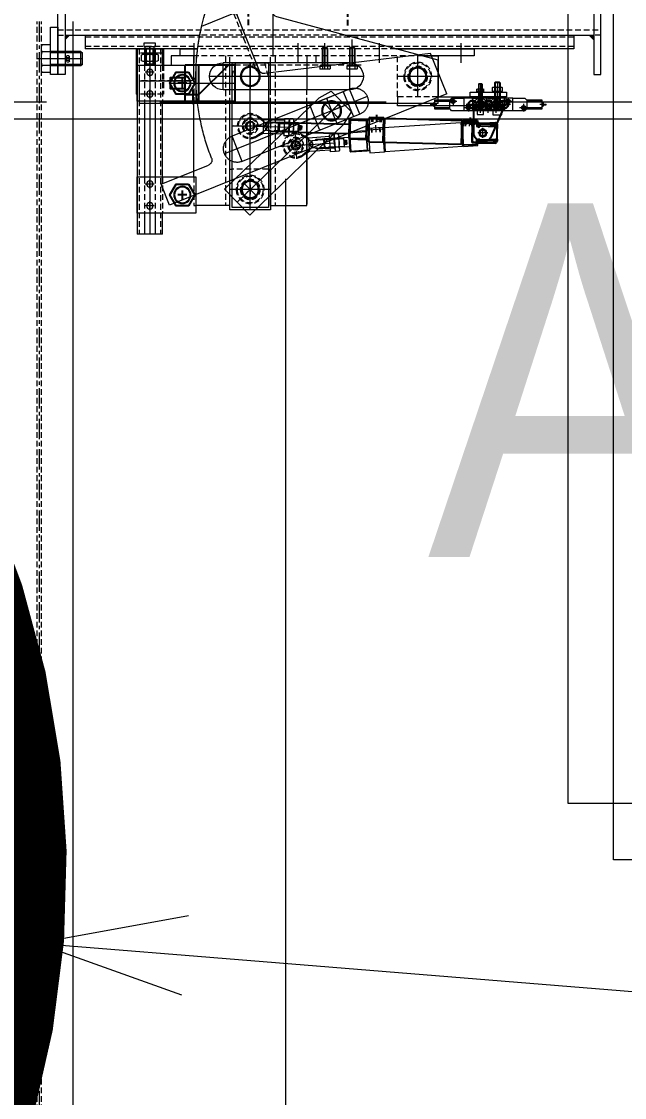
# Model space of a CAD drawing. Header units: inches. Extents: x 702888 to 852715, y 9845 to 271320.
# Drawn here: x 750869 to 751535, y 77343 to 78531 of the extents above; entities that cross this region are included whole.
import ezdxf

# ---------------------------------------------------------------- set-up
doc = ezdxf.new("R2010")
doc.units = ezdxf.units.IN
doc.header["$MEASUREMENT"] = 0
doc.header["$PDMODE"] = 34
for name, pattern in [('CENTER', [2, 1.25, -0.25, 0.25, -0.25]), ('CENTER2', [1.125, 0.75, -0.125, 0.125, -0.125]), ('DASHED2', [0.375, 0.25, -0.125]), ('GESTRICHELT2', [9.525, 6.35, -3.175]), ('HIDDEN', [9.525, 6.35, -3.175]), ('MITTE2', [725.805, 483.87, -80.645, 80.645, -80.645])]:
    doc.linetypes.add(name, pattern=pattern)
doc.layers.get('0').update_dxf_attribs({"lineweight": 5})
doc.layers.get('Defpoints').update_dxf_attribs({"lineweight": 5})
for name, color, linetype, lineweight in [('Beam 150x75', 55, 'Continuous', 5), ('CABLE TRAY', 30, 'Continuous', 5), ('chain', 2, 'Continuous', 5), ('chain con', 52, 'Continuous', 5), ('cl', 6, 'CENTER', 5), ('DUENN', 1, 'Continuous', 0), ('MITTE', 1, 'MITTE2', 0), ('Power track', 161, 'Continuous', 5), ('UNSICHTBAR', 1, 'GESTRICHELT2', 0), ('VERBINDUNGSELEMENTE', 5, 'Continuous', 0), ('VOLLINIE', 7, 'Continuous', 0), ('VOLLLINIE', 7, 'Continuous', 0)]:
    doc.layers.add(name, color=color, linetype=linetype, lineweight=lineweight)
for name, color, linetype in [('DÜNN', 1, 'Continuous'), ('ELEKTRIK', 5, 'Continuous'), ('FESTO', 5, 'Continuous'), ('M_Klinke', 20, 'GESTRICHELT2'), ('Mitnehmerklinke', 84, 'Continuous')]:
    doc.layers.add(name, color=color, linetype=linetype)
doc.dimstyles.new('D1', dxfattribs={"dimscale": 66, "dimtxt": 2.5, "dimasz": 2.5, "dimexe": 1, "dimexo": 1, "dimgap": 1.25, "dimtad": 1, "dimdec": 0, "dimdsep": 46, "dimtxsty": 'Standard', "dimblk": 'OPEN30', "dimcen": 2.5, "dimclrd": 150, "dimclre": 150, "dimclrt": 140, "dimadec": 0, "dimazin": 0, "dimtfac": 1, "dimtdec": 0, "dimtmove": 0, "dimatfit": 3, "dimfxl": 1, "dimtfill": 1, "dimlwd": 13, "dimlwe": 13, "dimarcsym": 0})

# ---------------------------------------------------------------- blocks, each defined once
blk = doc.blocks.new('_Open30')
at = {"color": 0, "linetype": 'ByBlock', "lineweight": -2}
for p, q in [((-1, 0.2679), (0, 0)), ((0, 0), (-1, -0.2679)), ((0, 0), (-1, 0))]:
    blk.add_line(p, q, dxfattribs=at)
blk = doc.blocks.new('*D153')
at = {"layer": 'chain', "color": 150, "lineweight": 13, "transparency": 16777216}
for p, q in [((750588.8, 78399.1), (750588.8, 75014.3)), ((764369.7, 78397.9), (764369.7, 75014.3)), ((750776.3, 75089.3), (764182.2, 75089.3))]:
    blk.add_line(p, q, dxfattribs=at)
at = {"layer": 'Defpoints', "color": 0, "transparency": 16777216}
for p in [(750588.8, 78474.1), (764369.7, 78472.9), (764369.7, 75089.3)]:
    blk.add_point(p, dxfattribs=at)
at = {"layer": 'chain', "color": 150, "lineweight": 13, "transparency": 16777216, "xscale": 187.5, "yscale": 187.5, "zscale": 187.5, "rotation": 180}
blk.add_blockref('_Open30', (750588.8, 75089.3), dxfattribs=at)
at = {"layer": 'chain', "color": 150, "lineweight": 13, "transparency": 16777216, "xscale": 187.5, "yscale": 187.5, "zscale": 187.5}
blk.add_blockref('_Open30', (764369.7, 75089.3), dxfattribs=at)
at = {"layer": 'chain', "color": 140, "transparency": 16777216, "insert": (757479.2, 75276.8), "char_height": 187.5, "attachment_point": 5, "bg_fill": 3, "box_fill_scale": 1.25, "bg_fill_color": 256, "bg_fill_true_color": 13158600, "bg_fill_transparency": 0}
blk.add_mtext('13781', dxfattribs=at)
blk = doc.blocks.new('*D227')
at = {"layer": 'CABLE TRAY', "color": 150, "lineweight": 13, "transparency": 16777216}
for p, q in [((765643.9, 79800.2), (765643.9, 72637.7)), ((743939.8, 78590.4), (743939.8, 72637.7)), ((744104.8, 72703.7), (765478.9, 72703.7))]:
    blk.add_line(p, q, dxfattribs=at)
at = {"layer": 'Defpoints', "color": 0, "transparency": 16777216}
for p in [(765643.9, 79866.2), (743939.8, 78656.4), (765643.9, 72703.7)]:
    blk.add_point(p, dxfattribs=at)
at = {"layer": 'CABLE TRAY', "color": 150, "lineweight": 13, "transparency": 16777216, "xscale": 165, "yscale": 165, "zscale": 165, "rotation": 180}
blk.add_blockref('_Open30', (743939.8, 72703.7), dxfattribs=at)
at = {"layer": 'CABLE TRAY', "color": 150, "lineweight": 13, "transparency": 16777216, "xscale": 165, "yscale": 165, "zscale": 165}
blk.add_blockref('_Open30', (765643.9, 72703.7), dxfattribs=at)
at = {"layer": 'CABLE TRAY', "color": 140, "transparency": 16777216, "insert": (754791.9, 72868.7), "char_height": 165, "attachment_point": 5, "bg_fill": 3, "box_fill_scale": 1.25, "bg_fill_color": 256, "bg_fill_true_color": 13158600, "bg_fill_transparency": 0}
blk.add_mtext('21704', dxfattribs=at)
blk = doc.blocks.new('*D228')
at = {"layer": 'CABLE TRAY', "color": 150, "lineweight": 13, "transparency": 16777216}
for p, q in [((749410.7, 78357.7), (749410.7, 76766.7)), ((751160.7, 78357.7), (751160.7, 76766.7)), ((749575.7, 76832.7), (750995.7, 76832.7))]:
    blk.add_line(p, q, dxfattribs=at)
at = {"layer": 'Defpoints', "color": 0, "transparency": 16777216}
for p in [(749410.7, 78423.7), (751160.7, 78423.7), (751160.7, 76832.7)]:
    blk.add_point(p, dxfattribs=at)
at = {"layer": 'CABLE TRAY', "color": 150, "lineweight": 13, "transparency": 16777216, "xscale": 165, "yscale": 165, "zscale": 165, "rotation": 180}
blk.add_blockref('_Open30', (749410.7, 76832.7), dxfattribs=at)
at = {"layer": 'CABLE TRAY', "color": 150, "lineweight": 13, "transparency": 16777216, "xscale": 165, "yscale": 165, "zscale": 165}
blk.add_blockref('_Open30', (751160.7, 76832.7), dxfattribs=at)
at = {"layer": 'CABLE TRAY', "color": 140, "transparency": 16777216, "insert": (750285.7, 76997.7), "char_height": 165, "attachment_point": 5, "bg_fill": 3, "box_fill_scale": 1.25, "bg_fill_color": 256, "bg_fill_true_color": 13158600, "bg_fill_transparency": 0}
blk.add_mtext('1750', dxfattribs=at)
blk = doc.blocks.new('S16')
at = {"layer": 'VERBINDUNGSELEMENTE', "ltscale": 0.01, "flags": 128}
blk.add_lwpolyline([(-3.048, 0), (-3.048, 0.3302), (3.048, 0.3302), (3.048, 0), (-3.048, 0)], close=True, dxfattribs=at)
blk = doc.blocks.new('M16')
at = {"layer": 'VERBINDUNGSELEMENTE', "ltscale": 0.01}
for p, q in [((-3.4, 0.4), (-3.4, 2.9)), ((2.5, 3.3), (-2.5, 3.3)), ((2.5, 3.3), (-2.5, 3.3)), ((2.5, 0), (-2.5, 0)), ((-2.5, 0), (-2.5, 0)), ((-1.5, 0.4), (-1.5, 2.9)), ((1.5, 0.4), (1.5, 2.9)), ((3.4, 0.4), (3.4, 2.9))]:
    blk.add_line(p, q, dxfattribs=at)
for centre, radius, start, end in [((-2.5, 2), 1.34, 45.7486, 134.3033), ((-2.5, 1.3), 1.34, 225.7042, 314.244), ((0, 0.1), 3.22, 61.8361, 118.1639), ((0, 3.3), 3.32, 242.766, 297.234), ((2.5, 1.9), 1.37, 47.2903, 133.8238), ((2.5, 1.4), 1.42, 228.0126, 310.8733)]:
    blk.add_arc(centre, radius, start, end, dxfattribs=at)
blk = doc.blocks.new('m16x_35')
at = {"layer": 'DUENN'}
for p, q in [((35, 6.4), (0, 6.4)), ((35, -6.4), (0, -6.4))]:
    blk.add_line(p, q, dxfattribs=at)
at = {"layer": 'MITTE'}
blk.add_line((35, 0), (0, 0), dxfattribs=at)
at = {"layer": 'VERBINDUNGSELEMENTE'}
for p, q in [((-10.2, 13.6), (-9.3, 15.2)), ((-10.2, 13.6), (-10.2, -13.6)), ((0, 15.2), (-9.3, 15.2)), ((0, 15.2), (0, -15.2)), ((0, 7.6), (-9.3, 7.6)), ((33.4, 8), (0, 8)), ((33.4, 8), (33.4, -8)), ((35, 6.4), (33.4, 8)), ((35, 6.4), (35, -6.4)), ((0, -7.6), (-9.3, -7.6)), ((33.4, -8), (0, -8)), ((33.4, -8), (35, -6.4)), ((-10.2, -13.6), (-9.3, -15.2)), ((0, -15.2), (-9.3, -15.2))]:
    blk.add_line(p, q, dxfattribs=at)
for centre, radius, start, end in [((-2, 11.4), 8.28, 152.6734, 207.3266), ((21.5, 0), 31.7, 166.1397, 193.8603), ((-2, -11.4), 8.28, 152.6734, 207.3266)]:
    blk.add_arc(centre, radius, start, end, dxfattribs=at)
blk = doc.blocks.new('CPE14-M1BH-5J-1-8 D')
at = {"layer": 'MITTE', "ltscale": 0.4}
for p, q in [((-40.832244, -0.332244), (-40.5, 0)), ((-40.5, 0), (-27, 0)), ((-39, -7.893137), (-39, 0.893137)), ((-27, 0), (-27, -14)), ((-27, 0), (27, 0)), ((-10.9, 0), (-10.9, -14)), ((-8.7, 2.153137), (-8.7, -16.153137)), ((-6.5, -14), (-6.5, 0)), ((-2.2, 0), (-2.2, -14)), ((0, 2.153137), (0, -16.153137)), ((2.2, -14), (2.2, 0)), ((6.6, 0), (6.6, -14)), ((8.8, 2.153137), (8.8, -16.153137)), ((11, -14), (11, 0)), ((22, -7.893137), (22, 0.893137)), ((27, -14), (27, 0)), ((27, 0), (40.5, 0)), ((40.5, 0), (41.498109, -0.998109)), ((-64, -6.75), (-64, -7.25)), ((-59, -6.75), (-64, -6.75)), ((-59, -7.25), (-64, -7.25)), ((-62.643137, -7), (-56.846863, -7)), ((-60.5, -5.75), (-58.99, -5.75)), ((-60.5, -8.25), (-58.99, -8.25)), ((-59, -5), (-60.49, -5)), ((-60.49, -6.747794), (-60.49, -5)), ((-60.25, -6), (-60.49, -5.76)), ((-60.49, -7.252206), (-60.49, -6.747794)), ((-60.49, -9), (-60.49, -7.252206)), ((-60.49, -8.24), (-60.25, -8)), ((-60.49, -9), (-59, -9)), ((-58.99, -6), (-60.25, -6)), ((-60.25, -8), (-60.25, -6)), ((-60.25, -8), (-58.99, -8)), ((-59, -12), (-59, -2)), ((-59, -2), (-42.5, -2)), ((-59, -2.9), (-42.51, -2.9)), ((-59, -3.4), (-42.51, -3.4)), ((-59, -10.42), (-42.51, -10.42)), ((-59, -10.92), (-42.51, -10.92)), ((-58.99, -8), (-58.99, -6)), ((-43.393137, -3.5), (-34.606863, -3.5)), ((-42.51, -12), (-42.51, -2)), ((-42.5, -2), (-41.498109, -0.998109)), ((-41.498109, -0.998109), (-40.832244, -0.332244)), ((-26.393137, -10.5), (-17.606863, -10.5)), ((-24.497137, -7), (24.497137, -7)), ((-22, -14.893137), (-22, -6.106863)), ((-17.5, -13.997137), (-17.5, -0.002863)), ((17.5, -13.997137), (17.5, -0.002863)), ((17.606863, -3.5), (26.393137, -3.5)), ((34.606863, -10.5), (43.393137, -10.5)), ((39, -14.893137), (39, -6.106863)), ((41.498109, -0.998109), (42.165655, -1.665655)), ((42.165655, -1.665655), (42.5, -2)), ((42.5, -2), (59, -2)), ((42.51, -2), (42.51, -12)), ((59, -3.08), (42.51, -3.08)), ((59, -3.58), (42.51, -3.58)), ((59, -10.6), (42.51, -10.6)), ((59, -11.1), (42.51, -11.1)), ((62.643137, -7), (56.846863, -7)), ((60.5, -5.75), (58.99, -5.75)), ((60.25, -6), (58.99, -6)), ((58.99, -6), (58.99, -8)), ((58.99, -8), (60.25, -8)), ((60.5, -8.25), (58.99, -8.25)), ((59, -2), (59, -12)), ((60.49, -5), (59, -5)), ((59, -6.75), (64, -6.75)), ((59, -7.25), (64, -7.25)), ((59, -9), (60.49, -9)), ((60.49, -5.76), (60.25, -6)), ((60.25, -6), (60.25, -8)), ((60.25, -8), (60.49, -8.24)), ((60.49, -5), (60.49, -6.747794)), ((60.49, -6.747794), (60.49, -7.252206)), ((60.49, -7.252206), (60.49, -9)), ((64, -7.25), (64, -6.75)), ((-42.5, -12), (-59, -12)), ((-42.165655, -12.334345), (-42.5, -12)), ((-41.498109, -13.001891), (-42.165655, -12.334345)), ((-40.5, -14), (-41.498109, -13.001891)), ((-27, -14), (-40.5, -14)), ((-27, -14), (27, -14)), ((40.5, -14), (27, -14)), ((40.832244, -13.667756), (40.5, -14)), ((41.498109, -13.001891), (40.832244, -13.667756)), ((42.5, -12), (41.498109, -13.001891)), ((59, -12), (42.5, -12))]:
    blk.add_line(p, q, dxfattribs=at)
for centre, radius in [((-39, -3.5), 2.25), ((-39, -3.5), 1.49), ((-39, -3.5), 1.2), ((-22, -10.5), 2.25), ((-22, -10.5), 1.49), ((-22, -10.5), 1.2), ((-17.5, -7), 4.854), ((-17.5, -7), 3.8912), ((-8.7, -7), 6.99), ((-8.7, -7), 4.854), ((-8.7, -7), 3.8912), ((0, -7), 4.854), ((0, -7), 3.8912), ((8.8, -7), 6.99), ((8.8, -7), 4.854), ((8.8, -7), 3.8912), ((17.5, -7), 4.854), ((17.5, -7), 3.8912), ((22, -3.5), 2.25), ((22, -3.5), 1.49), ((22, -3.5), 1.2), ((39, -10.5), 2.25), ((39, -10.5), 1.49), ((39, -10.5), 1.2)]:
    blk.add_circle(centre, radius, dxfattribs=at)
blk = doc.blocks.new('A$C3B')
at = {"layer": 'ELEKTRIK'}
for p, q in [((90, 143.8), (145.5, 143.8)), ((90, 103.8), (90, 143.8)), ((130.5, 110.8), (97.5, 143.8)), ((130.5, 143.8), (130.5, 103.8)), ((145.5, 103.8), (145.5, 143.8)), ((130.5, 110.8), (145.5, 110.8)), ((136.5, 100.6), (136.5, 116.8)), ((145.5, 103.8), (90, 103.8))]:
    blk.add_line(p, q, dxfattribs=at)
blk.add_lwpolyline([(145.5, 129.8), (162, 129.8), (162, 117.8), (145.5, 117.8)], close=True, dxfattribs=at)
at = {"layer": 'MITTE', "color": 5}
blk.add_line((162, 123.8), (90, 123.8), dxfattribs=at)
blk = doc.blocks.new('125A_6')
at = {"layer": 'VERBINDUNGSELEMENTE'}
blk.add_lwpolyline([(-6.25, 0), (-6.25, 1.6), (6.25, 1.6), (6.25, 0)], close=True, dxfattribs=at)
blk = doc.blocks.new('z4x30')
at = {"layer": 'DUENN'}
for p, q in [((30, 1.6), (10, 1.6)), ((30, 1.6), (10, 1.6)), ((30, -1.6), (10, -1.6))]:
    blk.add_line(p, q, dxfattribs=at)
at = {"layer": 'MITTE'}
blk.add_line((30, 0), (0, 0), dxfattribs=at)
at = {"layer": 'VERBINDUNGSELEMENTE'}
for p, q in [((29.6, 2), (0, 2)), ((0, 2), (0, -2)), ((10, 2), (10, -2)), ((29.6, 2), (29.6, -2)), ((30, 1.6), (29.6, 2)), ((30, 1.6), (30, -1.6)), ((29.6, -2), (0, -2)), ((29.6, -2), (30, -1.6))]:
    blk.add_line(p, q, dxfattribs=at)
blk.add_lwpolyline([(-4, -3.5), (-4, 3.5), (0, 3.5), (0, -3.5)], close=True, dxfattribs=at)
blk = doc.blocks.new('S_4')
at = {"layer": 'VERBINDUNGSELEMENTE'}
blk.add_lwpolyline([(-3.5, 0), (-3.5, 0.5), (3.5, 0.5), (3.5, 0)], close=True, dxfattribs=at)
blk = doc.blocks.new('M_4')
at = {"layer": 'VERBINDUNGSELEMENTE'}
for p, q in [((-3.8, 0.4), (-3.8, 2.8)), ((2.9, 3.2), (-2.9, 3.2)), ((-2.9, 0), (-2.9, 0)), ((2.9, 0), (-2.9, 0)), ((-2, 0.4), (-2, 2.8)), ((2, 0.4), (2, 2.8)), ((3.8, 0.4), (3.8, 2.8))]:
    blk.add_line(p, q, dxfattribs=at)
for centre, radius, start, end in [((-2.9, 1.9), 1.32, 45.7486, 134.3033), ((-2.9, 1.3), 1.32, 225.7042, 314.244), ((0, -2.2), 5.42, 68.559, 111.441), ((0, 5.6), 5.6, 249.2785, 290.7215), ((2.9, 1.9), 1.35, 47.2903, 133.8238), ((2.9, 1.4), 1.4, 228.0126, 310.8733)]:
    blk.add_arc(centre, radius, start, end, dxfattribs=at)
blk = doc.blocks.new('S_6')
at = {"layer": 'VERBINDUNGSELEMENTE'}
blk.add_lwpolyline([(-5, 0), (-5, 0.7), (5, 0.7), (5, 0)], close=True, dxfattribs=at)
blk = doc.blocks.new('M_6')
at = {"layer": 'VERBINDUNGSELEMENTE'}
for p, q in [((-5.5, 0.6), (-5.5, 4.4)), ((4.2, 5), (-4.2, 5)), ((-4.1, 0), (-4.2, 0)), ((4.2, 0), (-4.2, 0)), ((-2.8, 0.6), (-2.8, 4.4)), ((2.7, 0.6), (2.7, 4.4)), ((5.5, 0.5), (5.5, 4.5))]:
    blk.add_line(p, q, dxfattribs=at)
for centre, radius, start, end in [((-4.1, 3), 1.98, 45.7486, 134.3033), ((-4.1, 2), 1.99, 225.7042, 314.244), ((0, -2), 7.02, 66.8906, 113.1094), ((0, 7.3), 7.25, 247.6634, 292.3366), ((4.1, 3), 2.02, 47.2903, 133.8238), ((4.1, 2.1), 2.09, 228.0126, 310.8733)]:
    blk.add_arc(centre, radius, start, end, dxfattribs=at)
blk = doc.blocks.new('z6x30')
at = {"layer": 'DUENN'}
for p, q in [((30, 2.4), (6, 2.4)), ((30, -2.4), (6, -2.4))]:
    blk.add_line(p, q, dxfattribs=at)
at = {"layer": 'MITTE'}
blk.add_line((30, 0), (0, 0), dxfattribs=at)
at = {"layer": 'VERBINDUNGSELEMENTE'}
for p, q in [((29.4, 3), (0, 3)), ((6, 3), (6, -3)), ((30, 2.4), (29.4, 3)), ((29.4, 3), (29.4, -3)), ((30, 2.4), (30, -2.4)), ((29.4, -3), (0, -3)), ((29.4, -3), (30, -2.4))]:
    blk.add_line(p, q, dxfattribs=at)
blk.add_lwpolyline([(-6, -5), (-6, 5), (0, 5), (0, -5)], close=True, dxfattribs=at)
blk = doc.blocks.new('S10')
at = {"layer": 'VERBINDUNGSELEMENTE'}
blk.add_lwpolyline([(-8, 0), (-8, 1), (8, 1), (8, 0)], close=True, dxfattribs=at)
blk = doc.blocks.new('M10')
at = {"layer": 'VERBINDUNGSELEMENTE'}
for p, q in [((-9.5, 0.9), (-9.5, 7.1)), ((7.2, 8), (-7.2, 8)), ((-7.1, 0), (-7.2, 0)), ((7.2, 0), (-7.2, 0)), ((-4.8, 0.9), (-4.8, 7.1)), ((4.8, 0.9), (4.8, 7.1)), ((9.4, 0.9), (9.4, 7.1))]:
    blk.add_line(p, q, dxfattribs=at)
for centre, radius, start, end in [((-7.2, 4.7), 3.31, 45.7486, 134.3033), ((-7.2, 3.3), 3.31, 225.7042, 314.244), ((0, -4.9), 12.9, 68.0177, 111.9823), ((0, 13.4), 13.3, 248.7546, 291.2454), ((7.2, 4.6), 3.37, 47.2903, 133.8238), ((7.2, 3.5), 3.49, 228.0126, 310.8733)]:
    blk.add_arc(centre, radius, start, end, dxfattribs=at)
blk = doc.blocks.new('hs28-10x_20s')
at = {"layer": 'DÜNN'}
for p, q in [((-4, 20), (-4, 2.3)), ((4, 20), (4, 2.3))]:
    blk.add_line(p, q, dxfattribs=at)
at = {"layer": 'MITTE'}
blk.add_line((0, 20), (0, 0), dxfattribs=at)
at = {"layer": 'VERBINDUNGSELEMENTE'}
for p, q in [((-5, 19), (-4, 20)), ((-5, 19), (-5, 19)), ((-5, 19), (-5, 0)), ((-5, 19), (5, 19)), ((-4, 20), (4, 20)), ((5, 19), (4, 20)), ((5, 19), (5, 0)), ((5, 2.3), (-5, 2.3)), ((-5, 2), (5, 2))]:
    blk.add_line(p, q, dxfattribs=at)
blk.add_lwpolyline([(-6.5, -4), (-6.5, 0), (6.5, 0), (6.5, -4)], close=True, dxfattribs=at)
blk = doc.blocks.new('Sperrklinke')
at = {"layer": 'MITTE'}
for p, q in [((75, -15), (75, 15)), ((215, -15), (215, 15)), ((-11, 0), (11, 0)), ((0, -11), (0, 11)), ((60, 0), (230, 0))]:
    blk.add_line(p, q, dxfattribs=at)
at = {"layer": 'UNSICHTBAR'}
for p in [(163, 140), (160, 72)]:
    blk.add_line(p, (163, 72), dxfattribs=at)
blk.add_circle((0, 0), 11, dxfattribs=at)
at = {"layer": 'VOLLINIE'}
for p, q in [((160, 71.5), (160, 137)), ((163, 140), (201.1, 140)), ((-22.5, 18), (155.6, 65.7)), ((-22.5, -30), (-22.5, 18)), ((75, 15), (215, 15)), ((307.5, -5), (251, -5)), ((307.5, -30), (307.5, -5)), ((75, -15), (215, -15)), ((-22.5, -30), (307.5, -30))]:
    blk.add_line(p, q, dxfattribs=at)
for radius in [10, 9]:
    blk.add_circle((0, 0), radius, dxfattribs=at)
for centre, radius, start, end in [((163, 137), 3, 90, 180), ((0, 0), 245, 0.2283, 34.8499), ((154, 71.5), 6, 285, 0), ((75, 0), 15, 90, 270), ((215, 0), 15, 270, 90), ((251, 1), 6, 180.2283, 270)]:
    blk.add_arc(centre, radius, start, end, dxfattribs=at)
blk = doc.blocks.new('Sperrklinke_offen')
for p, q in [((160, 71.5), (160, 137)), ((163, 140), (201.1, 140)), ((-22.5, 18), (155.6, 65.7)), ((-22.5, -30), (-22.5, 18)), ((75, 15), (215, 15)), ((307.5, -5), (251, -5)), ((307.5, -30), (307.5, -5)), ((75, -15), (215, -15)), ((-22.5, -30), (307.5, -30))]:
    blk.add_line(p, q)
blk.add_circle((0, 0), 10)
for centre, radius, start, end in [((163, 137), 3, 90, 180), ((0, 0), 245, 0.2283, 34.8499), ((154, 71.5), 6, 285, 0), ((75, 0), 15, 90, 270), ((215, 0), 15, 270, 90), ((251, 1), 6, 180.2283, 270)]:
    blk.add_arc(centre, radius, start, end)
at = {"layer": 'MITTE'}
for p, q in [((75, -15), (75, 15)), ((215, -15), (215, 15)), ((60, 0), (230, 0))]:
    blk.add_line(p, q, dxfattribs=at)
at = {"layer": 'UNSICHTBAR'}
for p in [(163, 140), (160, 72)]:
    blk.add_line(p, (163, 72), dxfattribs=at)
blk = doc.blocks.new('Schwenkhebel 375_d')
for p, q in [((-125, 20), (-140, 16)), ((-125, -20), (-140, -16))]:
    blk.add_line(p, q)
for points in [[(-140, 16), (-140, -16)], [(-125, -20), (20, -20), (20, 20), (-125, 20)]]:
    blk.add_lwpolyline(points)
for centre, radius in [((-125, 0), 11), ((-125, 0), 10), ((-70, 0), 4), ((0, 0), 10), ((0, 0), 9)]:
    blk.add_circle(centre, radius)
at = {"layer": 'DÜNN'}
blk.add_arc((-70, 0), 5, 348.6116, 270, dxfattribs=at)
at = {"layer": 'MITTE'}
for p, q in [((20, 0), (-140, 0)), ((-136, 0), (-120, 0)), ((-125, -11), (-125, 11)), ((-70, -5), (-70, 5)), ((-5, 0), (5, 0)), ((0, -11), (0, 11))]:
    blk.add_line(p, q, dxfattribs=at)
at = {"layer": 'UNSICHTBAR'}
blk.add_circle((0, 0), 11, dxfattribs=at)
blk = doc.blocks.new('z5')
at = {"layer": 'DÜNN'}
for p, q in [((-8.8, 21.9), (-12.2, 41.6)), ((1, 23.6), (-2.4, 43.3)), ((-8.8, 21.9), (-8, 20.9)), ((1, 23.6), (0.5, 22.3))]:
    blk.add_line(p, q, dxfattribs=at)
at = {"layer": 'MITTE'}
for p, q in [((3.1, -18), (-7.4, 43.2)), ((14.5, 2.5), (-14.5, -2.5))]:
    blk.add_line(p, q, dxfattribs=at)
at = {"layer": 'UNSICHTBAR'}
for p, q in [((-12.1, 41.5), (-11.5, 41.1)), ((-2.9, 42.5), (-11.5, 41.1)), ((-11.5, 41.1), (-7.3, 17.1)), ((-2.9, 42.5), (-2.5, 43.2)), ((1.2, 18.6), (-2.9, 42.5)), ((-8.5, 12.3), (-9.7, 9.9)), ((-8, 13.3), (-8.5, 12.3)), ((1.2, 18.6), (-7.3, 17.1)), ((-7.3, 17.1), (-2.6, 15.4)), ((-2.6, 15.4), (1.2, 18.6)), ((3.9, 14.5), (3.1, 15.2)), ((5.9, 12.6), (3.9, 14.5)), ((8.2, 10.3), (5.9, 12.6)), ((-11.2, 10), (-13.1, 5)), ((-11.9, 5.2), (-13.1, 5)), ((-11.9, 5.2), (-11.1, 6.9)), ((-11.1, 6.9), (-11.9, 5.2)), ((-11.1, 6.9), (-9.7, 9.9)), ((-9.7, 9.9), (-11.1, 6.9)), ((8.2, 10.3), (9.5, 8.9)), ((9.5, 8.9), (8.2, 10.3)), ((10.7, 9.1), (9.5, 8.9)), ((10.7, 9.1), (9.9, 10))]:
    blk.add_line(p, q, dxfattribs=at)
for radius in [8.81, 7.5, 5]:
    blk.add_circle((0, 0), radius, dxfattribs=at)
for centre, radius, start, end in [((1.1, 10.5), 9.53, 143.7481, 162.7531), ((-2.4, 13.6), 4.91, 70.6024, 148.3245), ((-4.8, 9.1), 9.97, 38.1272, 66.1651), ((0, 0), 14, 159.0487, 40.4687), ((0, 0), 13, 156.3303, 43.1872)]:
    blk.add_arc(centre, radius, start, end, dxfattribs=at)
at = {"layer": 'VOLLINIE'}
for p, q in [((2.1, 44), (-16.7, 40.8)), ((-16.7, 40.8), (-15.7, 35.3)), ((3, 38.5), (-15.7, 35.3)), ((-10.5, 36.2), (-11.5, 41.7)), ((-3.1, 43.1), (-2.2, 37.6)), ((5.1, 15.6), (1.2, 38.2)), ((3, 38.5), (2.1, 44)), ((-13.9, 35.6), (-10, 13)), ((-10, 13), (-11.2, 10)), ((-8, 13.3), (-10, 13)), ((-9.7, 9.9), (-8.5, 12.3)), ((-8.5, 12.3), (-8, 13.3)), ((3.1, 15.2), (-8, 13.3)), ((-8, 13.3), (-8, 13.3)), ((5.1, 15.6), (3.1, 15.2)), ((3.1, 15.2), (3.1, 15.2)), ((3.1, 15.2), (3.9, 14.5)), ((3.9, 14.5), (5.9, 12.6)), ((9.9, 10), (5.1, 15.6)), ((5.9, 12.6), (8.2, 10.3))]:
    blk.add_line(p, q, dxfattribs=at)
for centre, radius, start, end in [((1.5, 10.2), 9.97, 133.3523, 161.3902), ((-2.3, 13.6), 4.91, 51.1929, 128.915), ((-4.6, 9.5), 9.53, 36.7643, 55.7693)]:
    blk.add_arc(centre, radius, start, end, dxfattribs=at)
blk = doc.blocks.new('439_10')
at = {"layer": 'VERBINDUNGSELEMENTE'}
for p, q in [((-9.5, 0.9), (-9.5, 4)), ((7.2, 5), (-7.2, 5)), ((-4.8, 0.9), (-4.8, 4)), ((4.8, 0.9), (4.8, 4)), ((9.5, 0.9), (9.5, 4.1)), ((7.2, 0), (-7.2, 0)), ((-7.1, 0), (-7.2, 0))]:
    blk.add_line(p, q, dxfattribs=at)
for centre, radius, start, end in [((-7.1, 1.7), 3.31, 45.7486, 134.3033), ((-7.1, 3.3), 3.31, 225.7042, 314.244), ((0, -7.9), 12.9, 68.0177, 111.9823), ((0, 13.3), 13.3, 248.7546, 291.2454), ((7.2, 1.6), 3.37, 47.2903, 133.8238), ((7.2, 3.5), 3.49, 228.0126, 310.8733)]:
    blk.add_arc(centre, radius, start, end, dxfattribs=at)
blk = doc.blocks.new('Grundkörper_375_d')
at = {"layer": 'MITTE'}
for p, q in [((-47.5, 36.6), (-47.5, 15)), ((42.5, 36.6), (42.5, 15)), ((72.5, 13), (72.5, 40.7)), ((102.5, 12.1), (102.5, 36.5)), ((132.5, 36.6), (132.5, 15)), ((247.5, 36.6), (247.5, 15)), ((0, -22.5), (0, 22.5)), ((-22.5, 0), (22.5, 0)), ((-88, -37.5), (-88, -10.5)), ((-68, -37.5), (-68, -9.1)), ((185, -147.5), (185, -102.5)), ((162.5, -125), (207.5, -125))]:
    blk.add_line(p, q, dxfattribs=at)
at = {"layer": 'UNSICHTBAR'}
for p, q in [((24.2, 30.5), (243.1, 30.5)), ((-5.7, 22.5), (244, 22.5)), ((22.5, -22.5), (22.5, 22.5)), ((122.5, 22.5), (122.5, 15)), ((157.5, 22.5), (157.5, -142.5)), ((162.5, 15), (162.5, 22.5)), ((207.5, 15), (207.5, 22.5)), ((212.5, 22.5), (212.5, -142.5)), ((247.5, -3.9), (247.5, -30)), ((-22.5, -22.5), (22.5, -22.5)), ((22.5, -22.5), (22.5, -30)), ((122.5, -30), (122.5, -15)), ((162.5, -30), (162.5, -15)), ((207.5, -30), (207.5, -15)), ((162.5, -51.3), (162.5, -61.3)), ((165, -102.5), (205, -102.5)), ((247.5, -111), (247.5, -142.5)), ((247.5, -142.5), (245, -142.5))]:
    blk.add_line(p, q, dxfattribs=at)
for centre, radius in [((0, 0), 15.5), ((0, 0), 14.5), ((185, -125), 15.5), ((185, -125), 14.5)]:
    blk.add_circle(centre, radius, dxfattribs=at)
at = {"layer": 'VOLLINIE'}
for p, q in [((-5.7, 22.5), (-22.5, 22.5)), ((-22.5, 22.5), (-22.5, -22.5)), ((122.5, 15), (122.5, -15)), ((162.5, -15), (162.5, 15)), ((207.5, -15), (207.5, 15)), ((247.5, 12.5), (247.5, 22.5)), ((247.5, -3.9), (247.5, 12.5)), ((-22.5, -22.5), (-97.5, -22.5)), ((-97.5, -22.5), (-97.5, -32.5)), ((-97.5, -32.5), (22.5, -32.5)), ((22.5, -32.5), (22.5, -30)), ((122.5, -30), (122.5, -141.2)), ((122.5, -142.5), (122.5, -30)), ((162.5, -51.3), (162.5, -30)), ((207.5, -142.5), (207.5, -30)), ((247.5, -111), (247.5, -30)), ((162.5, -142.5), (162.5, -61.3)), ((162.5, -142.5), (122.5, -142.5)), ((207.5, -142.5), (245, -142.5))]:
    blk.add_line(p, q, dxfattribs=at)
for points in [[(24.2, 30.5), (-62.5, 30.5), (-62.5, 22.5), (-5.7, 22.5)], [(244, 22.5), (262.5, 22.5), (262.5, 30.5), (243.1, 30.5)], [(165, -102.5), (162.5, -102.5), (162.5, -147.5), (207.5, -147.5), (207.5, -102.5), (205, -102.5)]]:
    blk.add_lwpolyline(points, dxfattribs=at)
blk = doc.blocks.new('FR')
for p, q in [((-484.3, -173.4), (-485.6, -193.5)), ((-483.5, -176), (-484.6, -177.3)), ((-483.3, -172.5), (-484.3, -173.4)), ((-464.3, -174.7), (-484.3, -173.4)), ((-483.3, -172.5), (-483.5, -176)), ((-465.4, -177.2), (-483.5, -176)), ((-465.2, -173.8), (-483.3, -172.5)), ((-465.2, -173.8), (-465.4, -177.2)), ((-464.6, -178.7), (-465.4, -177.2)), ((-464.3, -174.7), (-465.2, -173.8)), ((-464.5, -177.3), (-464.6, -178.7)), ((-464.3, -174.7), (-464.5, -177.3)), ((-462.5, -177.4), (-464.5, -177.3)), ((-462.3, -174), (-464.3, -173.8)), ((-464.3, -173.8), (-464.3, -174.7)), ((-462.1, -171.5), (-462.5, -177.4)), ((-462.3, -174.1), (-456.8, -174.5)), ((-446.3, -174.3), (-462.2, -173.3)), ((-446.1, -172.5), (-462.1, -171.5)), ((-459, -171.7), (-459.3, -176.5)), ((-458.4, -171.7), (-458.7, -176.6)), ((-456.8, -174.5), (-458.3, -196.2)), ((-453.9, -169), (-454.5, -176.9)), ((-449.9, -172.3), (-450.2, -177.1)), ((-449.3, -172.3), (-449.6, -177.2)), ((-446.1, -172.5), (-448, -199.5)), ((-445.2, -172.9), (-446.9, -199.3)), ((-445.2, -172.9), (-446.2, -173.8)), ((-359.9, -178.6), (-445.2, -172.9)), ((-350.7, -175.9), (-351.2, -183.8)), ((-484.6, -191.1), (-485.4, -189.6)), ((-359.9, -178.6), (-361.6, -205)), ((-360.7, -205.3), (-358.8, -178.4)), ((-358.9, -179.6), (-359.9, -178.6)), ((-359, -180.2), (-343, -181.3)), ((-358.8, -178.4), (-342.9, -179.5)), ((-355.7, -178.6), (-356, -183.5)), ((-355.1, -178.6), (-355.5, -183.5)), ((-346.6, -179.2), (-346.9, -184.1)), ((-346, -179.3), (-346.3, -184.1)), ((-342.9, -179.5), (-344.7, -206.4)), ((-341.1, -182.1), (-343, -182)), ((-342.5, -203.1), (-341.1, -183)), ((-340.1, -182.2), (-341.6, -204.1)), ((-341.1, -183), (-341.1, -182.1)), ((-340.1, -182.2), (-341.1, -183)), ((-321.2, -184.4), (-341.1, -183)), ((-340.1, -182.2), (-322, -183.4)), ((-322, -183.4), (-323.5, -205.3)), ((-321.2, -184.4), (-322.5, -204.5)), ((-321.2, -184.4), (-322, -183.4)), ((-321.5, -189.4), (-315.5, -189.8)), ((-315.5, -189.8), (-316.2, -199.8)), ((-315.5, -189.8), (-294.3, -191.2)), ((-484.8, -194.5), (-485.6, -193.5)), ((-465.7, -194.9), (-485.6, -193.5)), ((-484.8, -194.5), (-484.6, -191.1)), ((-466.7, -195.7), (-484.8, -194.5)), ((-466.4, -192.3), (-484.6, -191.1)), ((-466.7, -195.7), (-466.4, -192.3)), ((-465.7, -194.9), (-466.7, -195.7)), ((-465.4, -190.9), (-466.4, -192.3)), ((-465.7, -194.9), (-465.5, -192.3)), ((-465.7, -195.8), (-465.7, -194.9)), ((-463.8, -195.9), (-465.7, -195.8)), ((-465.5, -192.3), (-465.4, -190.9)), ((-463.5, -192.5), (-465.5, -192.3)), ((-463.9, -198.4), (-463.5, -192.5)), ((-448, -199.5), (-463.9, -198.4)), ((-463.7, -195.8), (-458.3, -196.2)), ((-446.9, -199.3), (-447.9, -198.2)), ((-361.6, -205), (-446.9, -199.3)), ((-316.2, -199.8), (-322.2, -199.4)), ((-319, -192.4), (-319.3, -196.8)), ((-315.7, -192.6), (-319.3, -196.8)), ((-316, -197), (-319.3, -196.8)), ((-315.7, -192.6), (-319, -192.4)), ((-319, -192.4), (-316, -197)), ((-316.2, -199.8), (-295, -201.2)), ((-294.2, -200.5), (-316.1, -199)), ((-293.6, -192.1), (-315.6, -190.6)), ((-294.3, -191.2), (-295, -201.2)), ((-294.2, -200.5), (-295, -201.2)), ((-293.6, -192.1), (-294.3, -191.2)), ((-293.6, -192.1), (-294.2, -200.5)), ((-360.6, -204.1), (-361.6, -205)), ((-344.7, -206.4), (-360.7, -205.3)), ((-342.5, -204), (-344.5, -203.9)), ((-322.5, -204.5), (-342.5, -203.1)), ((-341.6, -204.1), (-342.5, -203.1)), ((-342.5, -203.1), (-342.5, -204)), ((-323.5, -205.3), (-341.6, -204.1)), ((-322.5, -204.5), (-323.5, -205.3))]:
    blk.add_line(p, q)
for radius in [4, 4, 3.5]:
    blk.add_circle((-469.5, -184.5), radius)
at = {"layer": 'cl', "color": 1}
for p, q in [((-475, -184.5), (-464, -184.5)), ((-469.5, -190), (-469.5, -179))]:
    blk.add_line(p, q, dxfattribs=at)
at = {"layer": 'DUENN'}
for p, q in [((-327.4, -90.2), (-327.4, -110.2)), ((-322.6, -90.2), (-322.6, -110.2)), ((-297.4, -90.2), (-297.4, -110.2)), ((-292.6, -90.2), (-292.6, -110.2))]:
    blk.add_line(p, q, dxfattribs=at)
at = {"layer": 'ELEKTRIK', "linetype": 'Continuous'}
for p, q in [((-142.5, -129.5), (-132.5, -129.5)), ((-137.5, -134.5), (-137.5, -124.5)), ((-137.5, -258), (-137.5, -248)), ((-142.5, -253), (-132.5, -253))]:
    blk.add_line(p, q, dxfattribs=at)
at = {"layer": 'ELEKTRIK'}
for points in [[(-144.4, -117.5), (-151.4, -129.5), (-144.4, -141.5), (-130.6, -141.5), (-123.6, -129.5), (-130.6, -117.5)], [(-144.4, -241), (-151.4, -253), (-144.4, -265), (-130.6, -265), (-123.6, -253), (-130.6, -241)]]:
    blk.add_lwpolyline(points, close=True, dxfattribs=at)
for centre in [(-137.5, -129.5), (-137.5, -253)]:
    blk.add_circle(centre, 9, dxfattribs=at)
at = {"layer": 'FESTO'}
for p, q in [((-459.5, -154.5), (-491.5, -154.5)), ((-491.5, -154.5), (-491.5, -158.5)), ((-488.8, -158.5), (-488.8, -154.5)), ((-485.5, -153.5), (-485.5, -159.5)), ((-482.2, -158.5), (-482.2, -154.5)), ((-468.8, -158.5), (-468.8, -154.5)), ((-465.5, -153.5), (-465.5, -159.5)), ((-462.2, -158.5), (-462.2, -154.5)), ((-459.5, -158.5), (-459.5, -154.5)), ((-491.5, -158.5), (-478.7, -188.4)), ((-459.5, -158.5), (-491.5, -158.5)), ((-459.5, -184.5), (-459.5, -158.5)), ((-352, -164.6), (-351.8, -172.4)), ((-484.4, -173.9), (-485.3, -174.9)), ((-465.3, -174.3), (-485.3, -174.9)), ((-485.3, -174.9), (-484.7, -195)), ((-484.3, -177.4), (-485.2, -178.8)), ((-466.2, -173.4), (-484.4, -173.9)), ((-484.4, -173.9), (-484.3, -177.4)), ((-466.1, -176.8), (-484.3, -177.4)), ((-465.3, -174.3), (-466.2, -173.4)), ((-466.2, -173.4), (-466.1, -176.8)), ((-465.2, -178.2), (-466.1, -176.8)), ((-463.3, -173.3), (-465.3, -173.4)), ((-465.3, -173.4), (-465.3, -174.3)), ((-465.3, -174.3), (-465.2, -176.8)), ((-463.2, -176.8), (-465.2, -176.8)), ((-465.2, -176.8), (-465.2, -178.2)), ((-447.4, -170.4), (-463.4, -170.8)), ((-463.4, -170.8), (-463.2, -176.8)), ((-447.4, -172.2), (-463.3, -172.6)), ((-463.3, -173.4), (-457.8, -173.3)), ((-460.3, -170.7), (-460.1, -175.6)), ((-459.7, -170.7), (-459.5, -175.6)), ((-457.8, -173.3), (-457.2, -195)), ((-455.5, -167.6), (-455.3, -175.4)), ((-451.1, -170.5), (-451, -175.3)), ((-450.5, -170.4), (-450.4, -175.3)), ((-447.4, -170.4), (-446.6, -197.3)), ((-446.4, -170.6), (-447.4, -171.6)), ((-360.9, -168.1), (-446.4, -170.6)), ((-446.4, -170.6), (-445.6, -197.1)), ((-359.9, -169.1), (-360.9, -168.1)), ((-360.9, -168.1), (-360.2, -194.6)), ((-359.9, -167.8), (-343.9, -167.3)), ((-359.2, -194.8), (-359.9, -167.8)), ((-359.9, -169.6), (-343.9, -169.1)), ((-356.8, -167.7), (-356.7, -172.6)), ((-356.2, -167.7), (-356.1, -172.6)), ((-347.7, -167.4), (-347.5, -172.3)), ((-347.1, -167.4), (-346.9, -172.3)), ((-343.9, -167.3), (-343.2, -194.3)), ((-341.9, -169.8), (-343.9, -169.8)), ((-341.8, -170.7), (-341.9, -169.8)), ((-341, -169.8), (-341.8, -170.7)), ((-321.9, -170.1), (-341.8, -170.7)), ((-341.3, -190.8), (-341.8, -170.7)), ((-341, -169.8), (-322.8, -169.2)), ((-341, -169.8), (-340.3, -191.7)), ((-322.8, -169.2), (-322.2, -191.2)), ((-321.9, -170.1), (-322.8, -169.2)), ((-321.9, -170.1), (-321.3, -190.3)), ((-321.7, -175.2), (-265.7, -173.6)), ((-265.6, -176.4), (-269, -176.5)), ((-269, -176.5), (-268.9, -180.8)), ((-269, -176.5), (-265.5, -180.7)), ((-265.6, -176.4), (-268.9, -180.8)), ((-265.7, -173.6), (-244.5, -172.9)), ((-265.7, -173.6), (-265.4, -183.6)), ((-243.7, -173.7), (-265.7, -174.3)), ((-243.7, -173.7), (-244.5, -172.9)), ((-244.5, -172.9), (-244.2, -182.9)), ((-243.7, -173.7), (-243.5, -182.2)), ((-265.4, -183.6), (-321.4, -185.2)), ((-265.5, -180.7), (-268.9, -180.8)), ((-243.5, -182.2), (-265.5, -182.8)), ((-265.4, -183.6), (-244.2, -182.9)), ((-243.5, -182.2), (-244.2, -182.9)), ((-483.9, -192.5), (-484.8, -191.1)), ((-464.7, -194.4), (-484.7, -195)), ((-483.8, -195.9), (-484.7, -195)), ((-465.7, -191.9), (-483.9, -192.5)), ((-483.8, -195.9), (-483.9, -192.5)), ((-465.6, -195.4), (-483.8, -195.9)), ((-464.8, -190.5), (-465.7, -191.9)), ((-465.6, -195.4), (-465.7, -191.9)), ((-464.7, -194.4), (-465.6, -195.4)), ((-464.8, -191.9), (-464.8, -190.5)), ((-462.8, -191.9), (-464.8, -191.9)), ((-464.7, -194.4), (-464.8, -191.9)), ((-464.7, -195.4), (-464.7, -194.4)), ((-462.7, -195.3), (-464.7, -195.4)), ((-462.6, -197.8), (-462.8, -191.9)), ((-462.7, -195.2), (-457.2, -195)), ((-446.6, -197.3), (-462.6, -197.8)), ((-445.6, -197.1), (-446.7, -196.1)), ((-360.2, -194.6), (-445.6, -197.1)), ((-359.2, -193.5), (-360.2, -194.6)), ((-343.2, -194.3), (-359.2, -194.8)), ((-341.2, -191.8), (-343.2, -191.8)), ((-321.3, -190.3), (-341.3, -190.8)), ((-340.3, -191.7), (-341.3, -190.8)), ((-341.3, -190.8), (-341.2, -191.8)), ((-322.2, -191.2), (-340.3, -191.7)), ((-321.3, -190.3), (-322.2, -191.2))]:
    blk.add_line(p, q, dxfattribs=at)
for radius in [4, 4, 3.5, 3.5]:
    blk.add_circle((-469.5, -184.5), radius, dxfattribs=at)
blk.add_arc((-469.5, -184.5), 10, 203.1621, 0, dxfattribs=at)
at = {"layer": 'M_Klinke'}
for p, q in [((-320.4, -65.8), (-320.4, 0)), ((-210.4, -65.5), (-210.4, 0))]:
    blk.add_line(p, q, dxfattribs=at)
at = {"layer": 'MITTE'}
for p, q in [((-325, -90.2), (-325, -110.2)), ((-325, -109), (-325, -91.5)), ((-295, -90.2), (-295, -110.2)), ((-101.5, -89.1), (-101.5, -99.1)), ((-101.5, -91.5), (-101.5, -296.5)), ((-295, -113.9), (-295, -95.5)), ((-295, -113), (-295, -95.5)), ((-26.5, -102.5), (23.7, -102.5)), ((-212.5, -267), (-212.5, -107)), ((-212.5, -107), (-212.5, -137)), ((-106.5, -117.5), (-96.5, -117.5)), ((-101.5, -122.5), (-101.5, -112.5)), ((-232.5, -122), (-192.5, -122)), ((-142.5, -129.5), (-132.5, -129.5)), ((-137.5, -134.5), (-137.5, -124.5)), ((-485.5, -159.5), (-485.5, -132.5)), ((-466.7, -143.9), (-466.7, -137.7)), ((-105.6, -141.5), (-97.6, -141.5)), ((-101.5, -146.5), (-101.5, -136.5)), ((-321, -152.7), (-283.8, -167.6)), ((-296.8, -146.2), (-308, -174.1)), ((-232.5, -177), (-192.5, -177)), ((-101.5, -246), (-101.5, -236)), ((-137.5, -258), (-137.5, -248)), ((-106.5, -241), (-96.5, -241)), ((-142.5, -253), (-132.5, -253)), ((-101.5, -270), (-101.5, -260)), ((-106.5, -265), (-96.5, -265))]:
    blk.add_line(p, q, dxfattribs=at)
blk.add_lwpolyline([(0, -120), (8, -120), (8, -67.5), (0, -67.5)], close=True, dxfattribs=at)
blk.add_lwpolyline([(-325.6, -167), (-290.3, -181.1, 0.414214), (-289, -180.6), (-278.6, -154.6, 0.414214), (-279.2, -153.3), (-314.4, -139.1, 0.414214), (-315.7, -139.7), (-326.2, -165.7, 0.414214)], format="xyb", close=True, dxfattribs=at)
blk.add_circle((-302.4, -160.1), 10, dxfattribs=at)
at = {"layer": 'UNSICHTBAR'}
for p, q in [((0, -70.5), (-600, -70.5)), ((-600, -76.5), (-592, -76.5)), ((-570, -78.8), (-30, -78.8)), ((-317.4, -76.5), (-156.8, -76.5)), ((0, -76.5), (-8, -76.5)), ((-570, -89.2), (-30, -89.2)), ((-373.3, -91.5), (-154.4, -91.5)), ((-113.2, -91.5), (-113.2, -296.5)), ((-89.8, -91.5), (-89.8, -296.5)), ((-285, -99.5), (-285, -109.5)), ((-116.5, -96.5), (-86.5, -96.5)), ((-335, -109.5), (-150, -109.5)), ((-116.5, -109.5), (-116.5, -141.5)), ((-115.5, -109.5), (-115.5, -149.5)), ((-107.5, -109.5), (-107.5, -149.5)), ((-95.5, -109.5), (-95.5, -149.5)), ((-146.5, -127), (-90, -127)), ((-90, -147), (-90, -127)), ((-116.5, -141.5), (-87.5, -141.5)), ((-115.5, -233), (-115.5, -273)), ((-107.5, -233), (-107.5, -273)), ((-95.5, -233), (-95.5, -273))]:
    blk.add_line(p, q, dxfattribs=at)
for radius in [14.5, 11]:
    blk.add_circle((-212.5, -247), radius, dxfattribs=at)
blk.add_arc((-146.5, -121), 6, 180.2283, 270, dxfattribs=at)
at = {"layer": 'VERBINDUNGSELEMENTE'}
for p, q in [((-327.4, -90.2), (-328, -90.8)), ((-328, -90.8), (-328, -110.2)), ((-328, -90.8), (-322, -90.8)), ((-327.4, -90.2), (-322.6, -90.2)), ((-322, -90.8), (-322.6, -90.2)), ((-322, -90.8), (-322, -110.2)), ((-297.4, -90.2), (-298, -90.8)), ((-298, -90.8), (-298, -110.2)), ((-298, -90.8), (-292, -90.8)), ((-297.4, -90.2), (-292.6, -90.2)), ((-292, -90.8), (-292.6, -90.2)), ((-292, -90.8), (-292, -110.2)), ((-330.7, -110.2), (-319.3, -110.2)), ((-330.7, -110.2), (-330.7, -113.7)), ((-330.1, -114), (-330.7, -113.7)), ((-330.1, -114), (-319.9, -114)), ((-327.9, -110.2), (-327.9, -113.7)), ((-322.2, -110.2), (-322.2, -113.7)), ((-319.9, -114), (-319.3, -113.7)), ((-319.3, -110.2), (-319.3, -113.7)), ((-300.7, -110.2), (-289.3, -110.2)), ((-300.7, -110.2), (-300.7, -113.7)), ((-300.1, -114), (-300.7, -113.7)), ((-300.1, -114), (-289.9, -114)), ((-297.9, -110.2), (-297.9, -113.7)), ((-292.2, -110.2), (-292.2, -113.7)), ((-289.9, -114), (-289.3, -113.7)), ((-289.3, -110.2), (-289.3, -113.7))]:
    blk.add_line(p, q, dxfattribs=at)
for centre, radius, start, end in [((-329.3, -110.9), 3.1, 242.6734, 297.3266), ((-325, -102.1), 11.9, 256.1397, 283.8603), ((-320.7, -110.9), 3.1, 242.6734, 297.3266), ((-299.3, -110.9), 3.1, 242.6734, 297.3266), ((-295, -102.1), 11.9, 256.1397, 283.8603), ((-290.7, -110.9), 3.1, 242.6734, 297.3266)]:
    blk.add_arc(centre, radius, start, end, dxfattribs=at)
at = {"layer": 'VOLLINIE'}
for p, q in [((-317.4, -76.5), (-592, -76.5)), ((-8, -76.5), (-156.8, -76.5)), ((-116.5, -91.5), (-116.5, -109.5)), ((-116.5, -91.5), (-86.5, -91.5)), ((-87.5, -91.5), (-87.5, -296.5)), ((-86.5, -91.5), (-86.5, -141.5)), ((-150, -109.5), (-150, -99.5)), ((-135, -99.5), (-125, -99.5)), ((-125, -99.5), (-125, -109.5)), ((-87.5, -109.5), (-152.5, -109.5)), ((-152.5, -109.5), (-152.5, -149.5)), ((-87.5, -149.5), (-87.5, -109.5)), ((-116.5, -141.5), (-116.5, -141.5)), ((-107.5, -141.5), (-107.5, -141.5)), ((-87.5, -141.5), (-86.5, -141.5)), ((-152.5, -149.5), (-87.5, -149.5)), ((-87.5, -233), (-152.5, -233)), ((-152.5, -233), (-152.5, -273)), ((-87.5, -273), (-87.5, -233)), ((-152.5, -273), (-87.5, -273)), ((-115.5, -296.5), (-87.5, -296.5))]:
    blk.add_line(p, q, dxfattribs=at)
for points in [[(-592, 120), (-592, -120), (-600, -120), (-600, 120)], [(-8, 120), (-8, -120), (0, -120), (0, 120)], [(-232.5, -267), (-192.5, -267), (-192.5, -107), (-232.5, -107)], [(-495.5, -144.5), (-455.5, -144.5), (-455.5, -139.5), (-495.5, -139.5)]]:
    blk.add_lwpolyline(points, close=True, dxfattribs=at)
blk.add_lwpolyline([(-231.5, -137), (-193.5, -137, 0.414214), (-192.5, -136), (-192.5, -108, 0.414214), (-193.5, -107), (-231.5, -107, 0.414214), (-232.5, -108), (-232.5, -136, 0.414214)], format="xyb", close=True, dxfattribs=at)
for centre, radius in [((-212.5, -122), 11), ((-212.5, -122), 10), ((-101.5, -117.5), 3.5), ((-137.5, -129.5), 9.5), ((-101.5, -141.5), 3.5), ((-212.5, -247), 10), ((-101.5, -241), 3.5), ((-212.5, -247), 9), ((-137.5, -253), 9.5), ((-101.5, -265), 3.5)]:
    blk.add_circle(centre, radius, dxfattribs=at)
for points in [[(-592, -82.4), (-586.1, -76.5), (-592, -82.4), (-592, -76.5)], [(-8, -82.4), (-13.9, -76.5), (-8, -82.4), (-8, -76.5)]]:
    blk.add_solid(points, dxfattribs=at)
at = {"layer": 'VOLLLINIE'}
for p, q in [((-570, -76.5), (-570, -91.5)), ((-30, -76.5), (-30, -91.5)), ((-570, -91.5), (-373.3, -91.5)), ((-154.4, -91.5), (-30, -91.5)), ((-87.5, -91.5), (-115.5, -91.5)), ((-115.5, -109.5), (-115.5, -91.5)), ((-107.5, -91.5), (-107.5, -109.5)), ((-95.5, -91.5), (-95.5, -109.5)), ((-115.5, -240.3), (-115.5, -149.5)), ((-107.5, -149.5), (-107.5, -240.3)), ((-95.5, -149.5), (-95.5, -240.3)), ((-115.5, -296.5), (-115.5, -273)), ((-107.5, -273), (-107.5, -296.5)), ((-95.5, -273), (-95.5, -296.5))]:
    blk.add_line(p, q, dxfattribs=at)
at = {"layer": 'ELEKTRIK'}
blk.add_blockref('A$C3B', (-286, -253.3), dxfattribs=at)
at = {"layer": 'Mitnehmerklinke', "rotation": 81.91003319868294}
blk.add_blockref('z5', (-212.5, -177), dxfattribs=at)
at = {"layer": 'MITTE'}
for name, p, rotation in [('Sperrklinke_offen', (-397.5, -122), 338.14619405343), ('m16x_35', (8, -102.5), 180), ('M16', (-9.3, -102.5), 90), ('S16', (-8, -102.5), 90), ('z4x30', (-466.7, -160.1), 90), ('Schwenkhebel 375_d', (-212.5, -247), 315.9844779036508), ('z5', (-262.8, -198.4), 76.40078683345236), ('439_10', (-310.7, -195.1), 266.159492242288)]:
    blk.add_blockref(name, p, dxfattribs=dict(at, rotation=rotation))
blk.add_blockref('Sperrklinke', (-397.5, -122), dxfattribs=at)
at = {"layer": 'UNSICHTBAR'}
for name, p in [('Grundkörper_375_d', (-397.5, -122)), ('M_6', (-485.5, -138.8)), ('S_6', (-485.5, -139.5)), ('M_4', (-466.7, -139)), ('S_4', (-466.7, -139.5))]:
    blk.add_blockref(name, p, dxfattribs=at)
for name, p, rotation in [('hs28-10x_20s', (-101.5, -89.2), 180), ('M10', (-101.5, -97.5), 180), ('S10', (-101.5, -96.5), 180), ('S_6', (-325, -109.5), 180), ('S_6', (-295, -109.5), 180), ('Schwenkhebel 375_d', (-212.5, -247), 270), ('z6x30', (-485.5, -158.5), 90), ('z4x30', (-466.7, -160.1), 90), ('439_10', (-260.4, -178.4), 271.6687386074619)]:
    blk.add_blockref(name, p, dxfattribs=dict(at, rotation=rotation))
at = {"layer": 'VERBINDUNGSELEMENTE', "rotation": 180}
for p in [(-481.2, -144.5), (-463.7, -144.5)]:
    blk.add_blockref('125A_6', p, dxfattribs=at)
at = {"layer": 'VOLLINIE', "xscale": -1, "rotation": 180}
blk.add_blockref('CPE14-M1BH-5J-1-8 D', (-475.5, -160.1), dxfattribs=at)
blk = doc.blocks.new('*D479')
at = {"color": 150, "lineweight": 13, "transparency": 16777216}
for p, q in [((749888.8, 77594.1), (750885.5, 77513.2)), ((752831.4, 77355.1), (751050, 77499.8))]:
    blk.add_line(p, q, dxfattribs=at)
at = {"layer": 'Defpoints', "color": 0, "transparency": 16777216}
for p in [(749888.8, 77594.1), (750885.5, 77513.2)]:
    blk.add_point(p, dxfattribs=at)
at = {"color": 150, "lineweight": 13, "transparency": 16777216, "xscale": 165, "yscale": 165, "zscale": 165, "rotation": 175.3563300170675}
blk.add_blockref('_Open30', (750885.5, 77513.2), dxfattribs=at)
at = {"color": 140, "transparency": 16777216, "insert": (752159.6, 77575.2), "char_height": 165, "attachment_point": 5, "rotation": 355.3563, "bg_fill": 3, "box_fill_scale": 1.25, "bg_fill_color": 256, "bg_fill_true_color": 13158600, "bg_fill_transparency": 0}
blk.add_mtext('R1000x60%%D', dxfattribs=at)
blk = doc.blocks.new('t565')
at = {"color": 1, "linetype": 'DASHED2', "ltscale": 1000}
for p, q in [((730828.9, 82214.1), (730828.9, 81914.1)), ((728828.9, 81914.1), (742828.9, 81914.1))]:
    blk.add_line(p, q, dxfattribs=at)
blk = doc.blocks.new('RTU5UU')
at = {"color": 161}
for points in [[(760875.9, 77758.3), (760700.9, 77758.3), (760700.9, 79430.2), (760875.9, 79430.2)], [(760825.9, 77696.1), (760750.9, 77696.1), (760750.9, 79380.2), (760825.9, 79380.2)]]:
    blk.add_lwpolyline(points, close=True, dxfattribs=at)
blk = doc.blocks.new('RTHTYJT')
at = {"linetype": 'HIDDEN'}
for p, q in [((750886.3, 74661.5), (750886.3, 78531.4)), ((750891.3, 74661.5), (750891.3, 78531.4))]:
    blk.add_line(p, q, dxfattribs=at)
at = {"linetype": 'CENTER2', "ltscale": 30}
blk.add_line((750888.8, 78531.4), (750888.8, 74661.5), dxfattribs=at)
blk.add_line((750926.3, 74661.5), (750926.3, 78531.4))
blk = doc.blocks.new('*D548')
at = {"color": 150, "lineweight": 13, "transparency": 16777216}
for p, q in [((750588.8, 78408.1), (750588.8, 77107)), ((764369.7, 78406.9), (764369.7, 77107)), ((764204.7, 77173), (750753.8, 77173))]:
    blk.add_line(p, q, dxfattribs=at)
at = {"layer": 'Defpoints', "color": 0, "transparency": 16777216}
for p in [(750588.8, 78474.1), (764369.7, 78472.9), (750588.8, 77173)]:
    blk.add_point(p, dxfattribs=at)
at = {"color": 150, "lineweight": 13, "transparency": 16777216, "xscale": 165, "yscale": 165, "zscale": 165, "rotation": 180}
blk.add_blockref('_Open30', (750588.8, 77173), dxfattribs=at)
at = {"color": 150, "lineweight": 13, "transparency": 16777216, "xscale": 165, "yscale": 165, "zscale": 165}
blk.add_blockref('_Open30', (764369.7, 77173), dxfattribs=at)
at = {"color": 140, "transparency": 16777216, "insert": (757479.2, 77338), "char_height": 165, "attachment_point": 5, "bg_fill": 3, "box_fill_scale": 1.25, "bg_fill_color": 256, "bg_fill_true_color": 13158600, "bg_fill_transparency": 0}
blk.add_mtext('13781', dxfattribs=at)

msp = doc.modelspace()

# ---------------------------------------------------------------- texts
at = {"color": 140, "width": 0.9}
msp.add_text('AS20', height=390.5237, dxfattribs=at).set_placement((751317.742, 77940.014))

# ---------------------------------------------------------------- next in the draw order: dimensions: what is measured, and where the dimension line sits
at = {"layer": 'chain', "color": 1}
dim = msp.add_linear_dim(base=(764369.677, 75089.332), p1=(750588.78, 78474.136), p2=(764369.677, 78472.912), dimstyle='D1', override={"dimscale": 75}, dxfattribs=at)
dim.commit()
dim.dimension.update_dxf_attribs({"geometry": '*D153', "text_midpoint": (757479.228, 75276.832)})

# ---------------------------------------------------------------- next in the draw order: dimensions: what is measured, and where the dimension line sits
at = {"layer": 'CABLE TRAY'}
dim = msp.add_linear_dim(base=(765643.918, 72703.715), p1=(743939.81, 78656.412), p2=(765643.918, 79866.212), dimstyle='D1', dxfattribs=at)
dim.commit()
dim.dimension.update_dxf_attribs({"geometry": '*D227', "text_midpoint": (754791.864, 72868.715)})

# ---------------------------------------------------------------- next in the draw order: block references
msp.add_blockref('t565', (20317.955, -3471.211))

# ---------------------------------------------------------------- next in the draw order: dimensions: what is measured, and where the dimension line sits
dim = msp.add_linear_dim(base=(751160.729, 76832.65), p1=(749410.729, 78423.749), p2=(751160.729, 78423.749), dimstyle='D1', dxfattribs=at)
dim.commit()
dim.dimension.update_dxf_attribs({"geometry": '*D228', "text_midpoint": (750285.729, 76997.65)})

# ---------------------------------------------------------------- next in the draw order: linework, layer by layer
msp.add_lwpolyline([(749410.729, 78723.749), (763410.729, 78723.749), (763410.729, 78423.749), (749410.729, 78423.749)], close=True, dxfattribs=at)
at = {"layer": 'chain con', "color": 51, "true_color": 0xf7f281}
msp.add_lwpolyline([(774481.822, 78593, 92.306, 92.306, 0), (750590.002, 78592.912, 60, 60, -0.41420955), (749590.002, 79592.912, 60, 60, 0), (749587.152, 82068.357, 60, 60, 0.39425336), (748590.002, 82990.062, 60, 60, 0), (744825.41, 82992.912, 60, 60, 0.99699515), (744831.41, 80992.912, 60, 60, 0), (747344.467, 80992.912, 60, 60, -0.43729216), (748344.455, 79898.343, 60, 60, 0), (748344.455, 75623.97, 60, 60, 0.88035876), (750308.343, 75357.663, 60, 60, 0), (750852.668, 77327.83, 60, 60, 0.41491538), (750852.668, 77327.83, 60, 60, 0.49815822), (749888.78, 78589.136, 60, 60, 0), (731828.668, 78592.915, 60, 60, -0.41426692)], format="xyseb", dxfattribs=at)
at = {"layer": 'Power track', "ltscale": 20}
msp.add_arc((749888.78, 77594.136), 1000, 344.55539, 45.000001, dxfattribs=at)

# ---------------------------------------------------------------- next in the draw order: block references
at = {"xscale": -1}
msp.add_blockref('FR', (750909.323, 78592.913), dxfattribs=at)

# ---------------------------------------------------------------- next in the draw order: dimensions: what is measured, and where the dimension line sits
dim = msp.add_radius_dim(center=(749888.78, 77594.136), mpoint=(750885.497, 77513.178), text='<>x60%%D', dimstyle='D1')
dim.commit()
dim.dimension.update_dxf_attribs({"geometry": '*D479', "text_midpoint": (752146.2, 77410.777), "dimtype": 164})

# ---------------------------------------------------------------- next in the draw order: block references
msp.add_blockref('RTU5UU', (-9227.738, -90.594))
at = {"layer": 'Beam 150x75'}
msp.add_blockref('RTHTYJT', (0, 0), dxfattribs=at)

# ---------------------------------------------------------------- next in the draw order: dimensions: what is measured, and where the dimension line sits
dim = msp.add_linear_dim(base=(750588.78, 77172.955), p1=(764369.677, 78472.915), p2=(750588.78, 78474.136), dimstyle='D1')
dim.commit()
dim.dimension.update_dxf_attribs({"geometry": '*D548', "text_midpoint": (757479.228, 77337.955)})

doc.saveas('drawing.dxf')
